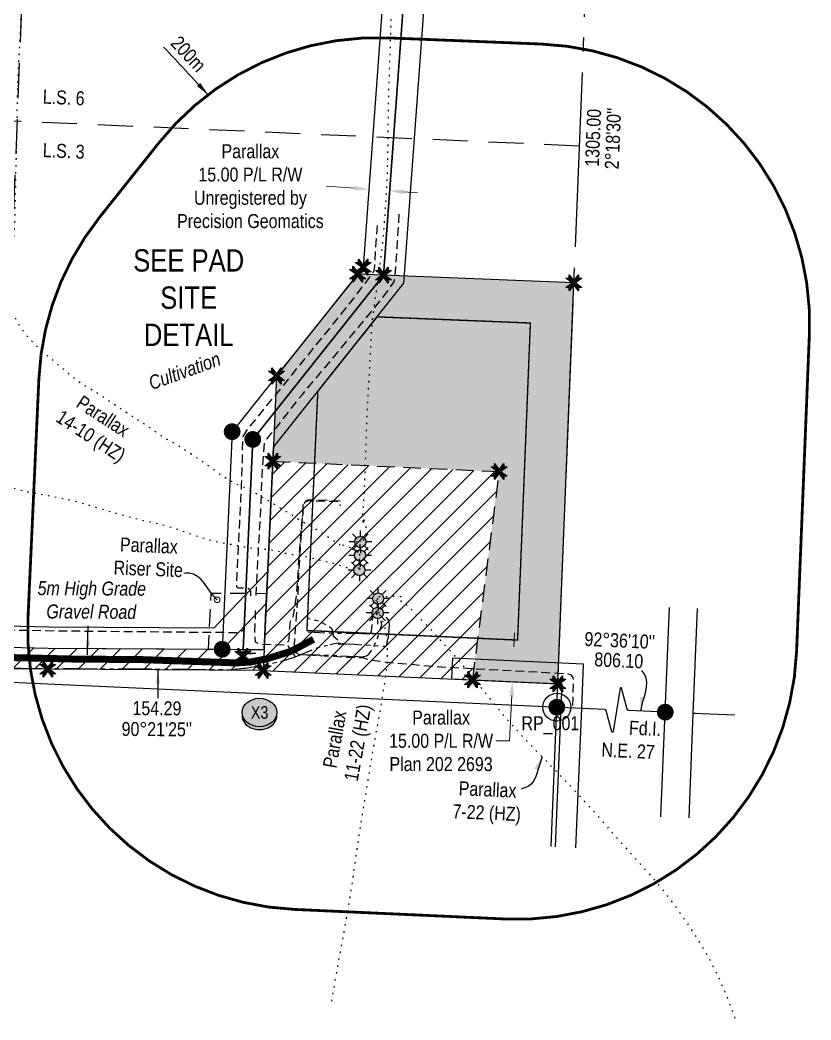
# Model space of a CAD drawing. Extents: x 307694 to 312040, y 5817589 to 5820267.
# Drawn here: x 308970 to 309536, y 5817651 to 5818368 of the extents above; entities that cross this region are included whole.
import ezdxf
from ezdxf.enums import TextEntityAlignment as Align

# ---------------------------------------------------------------- set-up
doc = ezdxf.new("R2010")
doc.units = 0
doc.header["$LTSCALE"] = 5
doc.header["$PDMODE"] = 35
doc.header["$PDSIZE"] = 0.5
for name, pattern in [('foc-ACCESSROAD', [3.75, 2.5, -1.25]), ('foc-BUFFER', [16.75, 15, -1.75]), ('foc-DOT', [1, 0.2, -0.8]), ('foc-LSD', [8, 5, -3]), ('foc-QUARTERLINE', [33, 25, -3, 2, -3]), ('foc-TIELINE', [1.875, 1.25, -0.625]), ('foc-TRAV', [1.875, 1.25, -0.625]), ('POWERLINE5', [7.8, 2.4, -0.6, 0.6, -0.6, 0.6, -0.6, 2.4]), ('UG_PIPE', [1.875, 1.25, -0.625])]:
    doc.linetypes.add(name, pattern=pattern)
doc.layers.get('Defpoints').update_dxf_attribs({"color": 9})
for name, color, linetype in [('35', 37, 'Continuous'), ('AS-DRILL', 8, 'foc-DOT'), ('AS-DRILL-T', 8, 'Continuous'), ('AS-PIPE-UG', 44, 'UG_PIPE'), ('AS-POWER-EXISTING', 72, 'POWERLINE5'), ('AS-ROADS', 254, 'Continuous'), ('AUX-BUFFER', 7, 'foc-BUFFER'), ('C-RW', 13, 'Continuous'), ('C-WS', 13, 'foc-ACCESSROAD'), ('C-WS-S', 8, 'Continuous'), ('L-BD', 7, 'Continuous'), ('L-BD1', 253, 'Continuous'), ('L-DETAIL-T', 3, 'Continuous'), ('L-MON', 1, 'Continuous'), ('L-MON-T', 1, 'Continuous'), ('L-SEC', 7, 'Continuous'), ('L-SECQ', 8, 'foc-QUARTERLINE'), ('L-SECTION-LSD', 7, 'foc-LSD'), ('P-BUFFER-PURPLE', 187, 'foc-TIELINE'), ('P-CROSSINGS', 250, 'Continuous'), ('P-PROPOSED', 10, 'Continuous'), ('P-PROPOSED-H', 21, 'Continuous'), ('P-TRAV', 4, 'foc-TRAV')]:
    doc.layers.add(name, color=color, linetype=linetype)
for name, color, linetype, lineweight in [('AS-GENERAL', 48, 'Continuous', 18), ('C-RW-T', 13, 'Continuous', 9), ('C-WS-T', 13, 'Continuous', 9), ('T-TEXT', 48, 'Continuous', 18)]:
    doc.layers.add(name, color=color, linetype=linetype, lineweight=lineweight)
doc.layers.add('P-PROPOSED-EXISTING-H', color=7, linetype='Continuous', true_color=0xffeebd)
doc.styles.add('100L', font='ARIALN.TTF', dxfattribs={"height": 11})
doc.styles.add('80', font='ARIALN.TTF', dxfattribs={"height": 10})
doc.styles.add('80CG', font='ARIALN.TTF', dxfattribs={"height": 10})
doc.styles.add('80L', font='ARIALN.TTF', dxfattribs={"height": 10})
doc.styles.add('Crossing', font='ARIALN.TTF', dxfattribs={"height": 10})
doc.dimstyles.new('CG2011', dxfattribs={"dimscale": 5, "dimtxt": 9, "dimasz": 2, "dimexe": 0.2, "dimexo": 0.0625, "dimgap": 0.5, "dimtad": 0, "dimtih": 1, "dimtoh": 1, "dimzin": 0, "dimdsep": 46, "dimtxsty": '80CG', "dimcen": 0.1, "dimse1": 1, "dimse2": 1, "dimclrd": 256, "dimclrt": 256, "dimaunit": 1, "dimadec": 4, "dimazin": 0, "dimtfac": 0.06, "dimtofl": 0, "dimtmove": 0, "dimatfit": 1, "dimfxl": 0.2, "dimtolj": 1, "dimtzin": 0, "dimlwd": -1, "dimarcsym": 0})
doc.dimstyles.new('Compass 5 000', dxfattribs={"dimscale": 5, "dimtxt": 9, "dimasz": 2, "dimexe": 0.2, "dimexo": 0.0625, "dimgap": 0.5, "dimtad": 0, "dimtih": 1, "dimtoh": 1, "dimzin": 0, "dimdsep": 46, "dimtxsty": '80CG', "dimcen": 0.1, "dimse1": 1, "dimse2": 1, "dimclrd": 256, "dimclrt": 256, "dimaunit": 1, "dimadec": 4, "dimazin": 0, "dimtfac": 0.06, "dimtofl": 0, "dimtmove": 0, "dimatfit": 1, "dimfxl": 0.2, "dimtolj": 1, "dimtzin": 0, "dimlwd": -1, "dimarcsym": 0})

# ---------------------------------------------------------------- blocks, each defined once
blk = doc.blocks.new('GAS')
h = blk.add_hatch(color=255)
h.dxf.hatch_style = 1
edge = h.paths.add_edge_path()
edge.add_arc((0, 0), 0.9, 0, 360)
for p, q in [((0, 0.81), (0, 1.62)), ((-0.81, 0), (-1.62, 0)), ((-0.57, 0.57), (-1.14, 1.14)), ((0.57, 0.57), (1.14, 1.14)), ((1.62, 0), (0.81, 0)), ((-0.57, -0.57), (-1.14, -1.14)), ((0, -0.81), (0, -1.62)), ((1.14, -1.14), (0.57, -0.57))]:
    blk.add_line(p, q)
blk.add_circle((0, 0), 0.8)
blk = doc.blocks.new('*D432')
at = {"layer": 'C-RW-T', "transparency": 16777216}
for p, q in [((309323.59, 5817918.54), (309324.04, 5817928.53)), ((309322, 5817883.58), (309320.52, 5817851.15)), ((309320.52, 5817851.15), (309310.52, 5817851.15))]:
    blk.add_line(p, q, dxfattribs=at)
for points in [[(309321.92, 5817918.62), (309325.25, 5817918.47), (309323.13, 5817908.55)], [(309320.33, 5817883.66), (309323.66, 5817883.5), (309322.45, 5817893.57)]]:
    blk.add_solid(points, dxfattribs=at)
at = {"layer": 'Defpoints', "color": 0, "transparency": 16777216}
for p in [(309318.13, 5817908.78), (309323.13, 5817908.55), (309317.45, 5817893.8)]:
    blk.add_point(p, dxfattribs=at)
at = {"layer": 'C-RW-T', "transparency": 16777216, "insert": (309271.43, 5817851.15), "char_height": 10, "attachment_point": 5, "style": '80CG'}
blk.add_mtext('\\A1;Parallax\\P15.00 P/L R/W\\PPlan 202 2693', dxfattribs=at)
blk = doc.blocks.new('*D434')
at = {"layer": 'C-RW-T', "transparency": 16777216}
for p, q in [((309209.7, 5818246.96), (309189.22, 5818248.45)), ((309244.6, 5818244.41), (309254.58, 5818243.69))]:
    blk.add_line(p, q, dxfattribs=at)
for points in [[(309209.82, 5818248.62), (309209.58, 5818245.3), (309219.67, 5818246.23)], [(309244.73, 5818246.07), (309244.48, 5818242.75), (309234.63, 5818245.14)]]:
    blk.add_solid(points, dxfattribs=at)
at = {"layer": 'Defpoints', "color": 0, "transparency": 16777216}
for p in [(309227, 5818346.68), (309241.95, 5818345.59), (309219.67, 5818246.23)]:
    blk.add_point(p, dxfattribs=at)
at = {"layer": 'C-RW-T', "transparency": 16777216, "insert": (309134.85, 5818248.45), "char_height": 10, "attachment_point": 5, "style": '80CG'}
blk.add_mtext('\\A1;Parallax\\P15.00 P/L R/W\\PUnregistered by \\PPrecision Geomatics', dxfattribs=at)
blk = doc.blocks.new('fdia')
at = {"color": 255, "const_width": 1}
blk.add_lwpolyline([(-0.5, 0, 1), (0.5, 0, 1)], format="xyb", close=True, dxfattribs=at)
blk = doc.blocks.new('Fdiaa')
blk.add_blockref('fdia', (0, 0))
blk = doc.blocks.new('fdib')
at = {"color": 1, "const_width": 1.6}
blk.add_lwpolyline([(-0.4, 0, 1), (0.4, 0, 1)], format="xyb", close=True, dxfattribs=at)
at = {"color": 1}
blk.add_circle((0, 0), 0.8, dxfattribs=at)
blk = doc.blocks.new('Fdibb')
blk.add_blockref('fdib', (0, 0))
blk = doc.blocks.new('fdicc')
for name in ['Fdibb', 'Fdiaa']:
    blk.add_blockref(name, (0, 0))
blk = doc.blocks.new('FDI')
blk.add_blockref('fdicc', (0, 0))
blk = doc.blocks.new('TEMP')
h = blk.add_hatch(color=255)
h.dxf.hatch_style = 1
h.paths.add_polyline_path([(0, 0.25), (-0.67, 1.15), (-0.67, 0.67), (-1.15, 0.67), (-0.25, 0), (-1.15, -0.67), (-0.67, -0.67), (-0.67, -1.15), (0, -0.25), (0.67, -1.15), (0.67, -0.67), (1.15, -0.67), (0.25, 0), (1.15, 0.67), (0.67, 0.67), (0.67, 1.15)])
h.paths.add_polyline_path([(0.57, 0.85), (0.57, 0.57), (0.85, 0.57), (0.08, 0), (0.85, -0.57), (0.57, -0.57), (0.57, -0.85), (0, -0.08), (-0.57, -0.85), (-0.57, -0.57), (-0.85, -0.57), (-0.08, 0), (-0.85, 0.57), (-0.57, 0.57), (-0.57, 0.85), (0, 0.08)], flags=16)
h = blk.add_hatch(color=1)
h.dxf.hatch_style = 1
h.paths.add_polyline_path([(0, 0.08), (-0.57, 0.85), (-0.57, 0.57), (-0.85, 0.57), (-0.08, 0), (-0.85, -0.57), (-0.57, -0.57), (-0.57, -0.85), (0, -0.08), (0.57, -0.85), (0.57, -0.57), (0.85, -0.57), (0.08, 0), (0.85, 0.57), (0.57, 0.57), (0.57, 0.85)])
at = {"color": 1}
for p, q in [((-0.08, 0), (0.08, 0)), ((0, 0.08), (0, -0.08))]:
    blk.add_line(p, q, dxfattribs=at)
at = {"color": 255, "flags": 128}
blk.add_lwpolyline([(-0.25, 0), (-1.15, 0.67), (-0.67, 0.67), (-0.67, 1.15), (0, 0.25), (0.67, 1.15), (0.67, 0.67), (1.15, 0.67), (0.25, 0), (1.15, -0.67), (0.67, -0.67), (0.67, -1.15), (0, -0.25), (-0.67, -1.15), (-0.67, -0.67), (-1.15, -0.67)], close=True, dxfattribs=at)
at = {"color": 1, "flags": 128}
blk.add_lwpolyline([(-0.08, 0), (-0.85, 0.57), (-0.57, 0.57), (-0.57, 0.85), (0, 0.08), (0.57, 0.85), (0.57, 0.57), (0.85, 0.57), (0.08, 0), (0.85, -0.57), (0.57, -0.57), (0.57, -0.85), (0, -0.08), (-0.57, -0.85), (-0.57, -0.57), (-0.85, -0.57)], close=True, dxfattribs=at)
blk = doc.blocks.new('linebrk')
blk.add_lwpolyline([(0, 0.00175, -0.346152), (-0.00019, 0.0015), (-0.00314, 0.00055, 0.772575), (-0.00312, 0.00036), (0.00312, -0.00036, -0.772575), (0.00314, -0.00055), (0.00019, -0.0015, 0.346152), (0, -0.00175)], format="xyb")
blk = doc.blocks.new('xing2')
h = blk.add_hatch(color=50)
h.dxf.hatch_style = 1
edge = h.paths.add_edge_path()
edge.add_ellipse((0, 0), major_axis=(-12.5, 0), ratio=0.816297, start_angle=0, end_angle=360)
h = blk.add_hatch(color=250)
h.dxf.hatch_style = 1
edge = h.paths.add_edge_path()
edge.add_ellipse((0, -2.05), major_axis=(-12.5, 0), ratio=0.816297, start_angle=0, end_angle=180)
edge.add_line((12.5, -2.05), (12.5, 0))
edge.add_ellipse((0, 0), major_axis=(-12.5, 0), ratio=0.816297, start_angle=0, end_angle=180, ccw=False)
edge.add_line((-12.5, 0), (-12.5, -2.05))
at = {"color": 250}
blk.add_ellipse((0, 0), major_axis=(-12.5, 0), ratio=0.816297, dxfattribs=at)
blk.add_ellipse((0, -2.05), major_axis=(-12.5, 0), ratio=0.816297, start_param=0, end_param=3.141593, dxfattribs=at)
at = {"color": 250, "style": 'Crossing'}
blk.add_attdef('CROSSING', text='', height=9, dxfattribs=at).set_placement((0.09, 0.02), align=Align.MIDDLE_CENTER)
at = {"color": 250, "style": 'Crossing', "flags": 1}
for tag, p in [('OWNER', (0.09, -12.49)), ('DESCRIPTION', (0.09, -25.77)), ('LOCATION', (0.09, -39.3)), ('DWG_REF', (0.09, -52.84))]:
    blk.add_attdef(tag, text='', height=9, dxfattribs=at).set_placement(p, align=Align.MIDDLE_CENTER)

msp = doc.modelspace()

# ---------------------------------------------------------------- hatches: boundary and pattern name
at = {"layer": 'P-PROPOSED-EXISTING-H'}
h = msp.add_hatch(dxfattribs=at)
h.set_pattern_fill('ANSI31', color=256, scale=3.499667, style=0)
h.set_pattern_definition([(45, (-403.406, 463.976), (-7.856977622, 7.856977622), [])])
h.paths.add_polyline_path([(309312.938, 5818044.09), (309150.83, 5818051.459), (309144.011, 5817901.628), (309293.852, 5817894.816)])
h = msp.add_hatch(dxfattribs=at)
h.set_pattern_fill('ANSI31', color=256, scale=3.499667, style=0)
h.set_pattern_definition([(45, (27.45, 517.153), (-7.856977622, 7.856977622), [])])
h.paths.add_polyline_path([(308550.056, 5817936.861), (308575.155, 5817935.72), (308581.945, 5817928.52), (308778.442, 5817922.727), (308989.947, 5817917.588), (309144.694, 5817916.624), (309144.011, 5817901.63), (308989.718, 5817902.591), (308778.039, 5817907.733), (308574.156, 5817913.745), (308574.019, 5817910.748), (308549.045, 5817911.884)])
at = {"layer": 'P-PROPOSED-H'}
h = msp.add_hatch(color=256, dxfattribs=at)
h.dxf.hatch_style = 1
h.paths.add_polyline_path([(309366.562, 5818179.238), (309211.682, 5818185.483), (309153.61, 5818112.549), (309150.83, 5818051.459), (309312.938, 5818044.09), (309293.852, 5817894.816), (309354.983, 5817892.037)])

# ---------------------------------------------------------------- linework, layer by layer
at = {"layer": '35', "color": 3}
msp.add_circle((309354.313, 5817875.282), 9.999, dxfattribs=at)
at = {"layer": 'AS-DRILL', "flags": 128}
for points in [[(309213.712, 5817993.885), (309213.712, 5817993.885), (309213.571, 5817994.12), (309213.391, 5817994.378), (309213.142, 5817994.668), (309212.881, 5817994.908), (309212.57, 5817995.13), (309212.229, 5817995.374), (309211.855, 5817995.538), (309211.474, 5817995.513), (309211.081, 5817995.448), (309210.804, 5817995.269), (309210.71, 5817994.912), (309210.741, 5817994.431), (309210.835, 5817994.027), (309210.998, 5817993.83), (309211.132, 5817993.685), (309211.328, 5817993.557), (309211.717, 5817993.542), (309212.241, 5817993.622), (309212.736, 5817993.753), (309213.221, 5817993.864), (309213.673, 5817993.916), (309214.047, 5817994.012), (309214.375, 5817994.199), (309214.693, 5817994.397), (309214.992, 5817994.626), (309215.331, 5817994.843), (309215.657, 5817995.01), (309215.964, 5817995.188), (309216.294, 5817995.426), (309216.643, 5817995.642), (309216.952, 5817995.88), (309217.025, 5817995.947), (309217.255, 5817996.199), (309217.413, 5817996.403), (309217.602, 5817996.896), (309217.603, 5817996.926), (309217.744, 5817997.971), (309217.799, 5817999.39), (309217.826, 5818000.84), (309217.841, 5818002.271), (309217.886, 5818003.67), (309217.861, 5818005.102), (309217.676, 5818006.52), (309217.367, 5818007.563), (309217.339, 5818007.614), (309216.955, 5818008.29), (309216.555, 5818008.805), (309216.289, 5818009.176), (309216.206, 5818009.37), (309216.153, 5818009.542), (309216.073, 5818009.815), (309216.018, 5818010.197), (309215.943, 5818010.591), (309215.83, 5818010.755), (309215.756, 5818010.658), (309215.657, 5818010.432), (309215.525, 5818010.137), (309215.405, 5818009.861), (309215.315, 5818009.614), (309215.256, 5818009.386), (309215.218, 5818009.178), (309215.231, 5818008.987), (309215.282, 5818008.765), (309215.343, 5818008.532), (309215.425, 5818008.339), (309215.529, 5818008.175), (309215.603, 5818008.012), (309215.685, 5818007.819), (309215.78, 5818007.665), (309215.871, 5818007.691), (309215.948, 5818007.878), (309216.037, 5818008.115), (309216.108, 5818008.393), (309216.169, 5818008.66), (309216.216, 5818008.859), (309216.303, 5818009.035), (309216.421, 5818009.221), (309216.487, 5818009.379), (309216.522, 5818009.517), (309216.518, 5818009.668), (309216.493, 5818009.789), (309216.455, 5818009.86), (309216.379, 5818009.943), (309216.303, 5818010.056), (309216.264, 5818010.088), (309216.242, 5818010.039), (309216.221, 5818010.009), (309216.219, 5818009.949), (309216.155, 5818009.842), (309216.068, 5818009.675), (309215.979, 5818009.458), (309215.891, 5818009.232), (309215.822, 5818009.004), (309215.754, 5818008.797), (309215.725, 5818008.578), (309215.727, 5818008.377), (309215.659, 5818008.43), (309215.659, 5818008.43), (309215.481, 5818009.248), (309215.364, 5818011.124), (309215.439, 5818013.833), (309215.656, 5818017.357), (309215.973, 5818021.648), (309216.334, 5818026.277), (309216.601, 5818031.091), (309216.794, 5818036.297), (309216.933, 5818041.926), (309217.099, 5818048.004), (309217.444, 5818054.556), (309217.763, 5818061.719), (309217.948, 5818069.307), (309218.164, 5818077.425), (309218.503, 5818085.858), (309218.993, 5818095.386), (309219.615, 5818105.7), (309220.277, 5818116.542), (309220.803, 5818128.001), (309221.365, 5818139.868), (309222.297, 5818151.981), (309223.893, 5818164.698), (309225.934, 5818178.309), (309227.896, 5818192.734), (309229.602, 5818207.759), (309230.979, 5818223.077), (309232.095, 5818238.645), (309232.872, 5818254.497), (309233.343, 5818270.721), (309233.574, 5818287.705), (309233.767, 5818305.261), (309234.238, 5818322.775), (309234.875, 5818340.674), (309235.448, 5818358.996), (309235.955, 5818377.43), (309236.457, 5818396.235), (309237.044, 5818412.344), (309237.188, 5818415.281), (309238.51, 5818434.064), (309238.531, 5818434.363), (309239.923, 5818449.801), (309241.454, 5818466.524), (309241.675, 5818468.857), (309243.499, 5818487.96), (309245.444, 5818507.079), (309246.893, 5818520.653), (309247.466, 5818526.115), (309249.551, 5818545.228), (309251.595, 5818564.313), (309252.622, 5818574.751), (309253.466, 5818583.345), (309255.18, 5818602.443), (309256.587, 5818621.603), (309257.043, 5818628.96), (309257.7, 5818640.694), (309258.67, 5818659.971), (309259.574, 5818682.663), (309259.588, 5818683.303), (309260.328, 5818721.082), (309260.714, 5818737.69), (309260.819, 5818740.378), (309261.315, 5818759.553), (309261.696, 5818778.843), (309261.828, 5818784.084)], [(309226.327, 5817952.857), (309226.327, 5817952.857), (309226.185, 5817952.822), (309226.125, 5817952.804), (309225.974, 5817952.8), (309225.693, 5817952.761), (309225.609, 5817952.674), (309225.566, 5817952.586), (309225.543, 5817952.527), (309225.464, 5817952.53), (309225.539, 5817952.917), (309225.658, 5817953.403), (309225.735, 5817953.59), (309225.863, 5817953.535), (309225.969, 5817953.421), (309226.128, 5817953.135), (309226.219, 5817952.661), (309226.124, 5817952.264), (309225.985, 5817952.039), (309225.981, 5817951.949), (309225.985, 5817951.789), (309225.869, 5817951.633), (309225.767, 5817951.577), (309225.653, 5817951.492), (309225.5, 5817951.418), (309225.167, 5817951.331), (309224.881, 5817951.442), (309224.871, 5817951.953), (309224.863, 5817952.523), (309224.62, 5817952.963), (309224.575, 5817953.345), (309224.934, 5817953.831), (309225.294, 5817954.098), (309225.883, 5817954.295), (309226.73, 5817954.472), (309227.805, 5817954.59), (309228.968, 5817954.635), (309230.1, 5817954.661), (309231.271, 5817954.666), (309232.513, 5817954.687), (309233.807, 5817954.767), (309235.161, 5817954.855), (309236.602, 5817954.859), (309237.961, 5817954.786), (309239.109, 5817954.721), (309240.087, 5817954.643), (309240.915, 5817954.571), (309241.594, 5817954.544), (309242.128, 5817954.643), (309242.581, 5817954.706), (309243, 5817954.66), (309243.345, 5817954.526), (309243.517, 5817954.329), (309243.59, 5817954.146), (309243.635, 5817954.024), (309243.594, 5817953.986), (309243.51, 5817953.879), (309243.496, 5817953.79), (309243.376, 5817953.794), (309243.228, 5817953.83), (309243.168, 5817953.853), (309243.126, 5817953.804), (309243.122, 5817953.434), (309243.004, 5817952.718), (309242.901, 5817952.382), (309242.789, 5817951.816), (309242.709, 5817951.298), (309242.701, 5817951.099), (309242.737, 5817951.007), (309242.816, 5817950.964), (309242.953, 5817950.899), (309243.11, 5817950.822), (309243.276, 5817950.696), (309243.51, 5817950.547), (309243.845, 5817950.414), (309244.209, 5817950.259), (309244.387, 5817950.192), (309244.534, 5817950.126), (309244.603, 5817950.094), (309244.906, 5817949.912), (309245.326, 5817949.645), (309245.911, 5817949.232), (309246.027, 5817949.138), (309246.503, 5817948.759), (309247.278, 5817948.108), (309248.197, 5817947.302), (309249.288, 5817946.269), (309250.48, 5817945.001), (309251.737, 5817943.612), (309253.252, 5817941.921), (309255.05, 5817940.03), (309257.189, 5817937.915), (309259.531, 5817935.612), (309262.074, 5817933.062), (309264.765, 5817930.215), (309267.633, 5817927.001), (309270.69, 5817923.539), (309274.029, 5817919.847), (309277.582, 5817915.996), (309281.316, 5817911.917), (309285.102, 5817907.607), (309289.042, 5817902.9), (309297.209, 5817892.905), (309305.988, 5817881.905), (309310.619, 5817876.171), (309315.561, 5817870.214), (309320.663, 5817864.271), (309326.064, 5817858.256), (309331.654, 5817852.254), (309337.407, 5817846.286), (309343.279, 5817840.323), (309349.439, 5817834.039), (309355.537, 5817827.677), (309361.67, 5817821.224), (309367.928, 5817814.615), (309373.98, 5817808.105), (309380.217, 5817801.237), (309386.14, 5817794.502), (309398.135, 5817780.785), (309410.513, 5817766.863), (309416.806, 5817759.863), (309423.088, 5817752.844), (309429.214, 5817745.69), (309434.975, 5817738.39), (309440.477, 5817730.891), (309445.851, 5817723.166), (309451.074, 5817715.427), (309456.162, 5817707.573), (309460.973, 5817699.52), (309465.455, 5817691.259), (309469.396, 5817683.24), (309471.288, 5817679.133), (309473.065, 5817675.171), (309476.801, 5817666.249), (309480.182, 5817657.461), (309482.373, 5817651.24)], [(309225.874, 5817942.963), (309225.874, 5817942.963), (309225.855, 5817942.983), (309225.672, 5817942.91), (309225.505, 5817942.747), (309225.404, 5817942.461), (309225.321, 5817942.124), (309225.161, 5817941.88), (309224.612, 5817941.651), (309224.549, 5817941.833), (309224.881, 5817942.141), (309225.22, 5817942.358), (309225.349, 5817942.323), (309225.343, 5817942.183), (309225.003, 5817941.936), (309224.663, 5817941.669), (309224.575, 5817941.482), (309224.788, 5817941.544), (309225.526, 5817941.996), (309225.963, 5817942.179), (309226.267, 5817942.257), (309226.703, 5817942.41), (309227.15, 5817942.583), (309227.616, 5817942.725), (309227.727, 5817942.76), (309227.627, 5817942.754), (309227.457, 5817942.751), (309227.137, 5817942.773), (309226.85, 5817942.855), (309226.414, 5817942.952), (309225.887, 5817943.042), (309225.324, 5817942.984), (309224.723, 5817942.697), (309224.364, 5817942.471), (309224.241, 5817942.406), (309224.399, 5817942.35), (309224.955, 5817942.248), (309225.529, 5817942.336), (309225.899, 5817942.581), (309226.118, 5817942.813), (309226.269, 5817943.077), (309226.38, 5817943.373), (309226.447, 5817943.541), (309226.467, 5817943.55), (309226.499, 5817943.599), (309226.613, 5817943.685), (309226.692, 5817943.661), (309226.738, 5817943.559), (309226.772, 5817943.418), (309226.831, 5817943.386), (309226.917, 5817943.532), (309226.918, 5817943.563), (309226.858, 5817943.305), (309226.748, 5817942.789), (309226.566, 5817942.225), (309226.26, 5817941.817), (309225.935, 5817941.449), (309225.84, 5817941.313), (309225.828, 5817941.273), (309225.859, 5817941.292), (309225.931, 5817941.339), (309226.166, 5817941.48), (309226.395, 5817941.691), (309226.595, 5817941.944), (309226.72, 5817942.079), (309226.804, 5817942.166), (309226.866, 5817942.233), (309226.927, 5817942.241), (309227.061, 5817942.086), (309227.334, 5817941.655), (309227.484, 5817941.389), (309227.724, 5817940.869), (309228.22, 5817939.729), (309228.842, 5817938.234), (309229.6, 5817936.353), (309230.46, 5817934.027), (309231.303, 5817931.253), (309231.988, 5817928.034), (309232.449, 5817924.443), (309232.722, 5817920.419), (309232.824, 5817916.092), (309232.773, 5817911.431), (309232.522, 5817906.527), (309232.069, 5817901.56), (309231.373, 5817896.043), (309230.479, 5817890.284), (309229.516, 5817884.307), (309228.493, 5817878.082), (309227.387, 5817871.53), (309226.173, 5817864.752), (309224.912, 5817857.816), (309223.651, 5817850.859), (309222.336, 5817843.565), (309221.06, 5817835.979), (309219.799, 5817828.252), (309218.521, 5817820.376), (309217.249, 5817812.639), (309215.88, 5817804.456), (309214.527, 5817796.173), (309213.203, 5817787.858), (309211.913, 5817779.402), (309210.691, 5817770.893), (309209.414, 5817761.986), (309208.179, 5817753.147), (309206.881, 5817744.211), (309203.886, 5817726.154), (309200.553, 5817707.889), (309198.879, 5817698.798), (309197.2, 5817689.606), (309195.574, 5817680.482), (309194.005, 5817671.276), (309192.492, 5817661.988), (309192.308, 5817660.837)]]:
    msp.add_lwpolyline(points, dxfattribs=at)
at = {"layer": 'AS-GENERAL', "const_width": 1, "flags": 128}
for points in [[(309161.631, 5817919.462), (309167.174, 5817911.22)], [(309202.649, 5817920.882), (309197.847, 5817920.414)], [(309138.742, 5817914.029), (309126.851, 5817913.041)]]:
    msp.add_lwpolyline(points, dxfattribs=at)
at = {"layer": 'AS-PIPE-UG', "flags": 128}
for points in [[(309138.934, 5817955.326), (309139.757, 5817970.352), (309140.585, 5817987.032), (309141.645, 5818004.745), (309142.585, 5818022.646), (309143.21, 5818040.296), (309144.425, 5818058.082), (309145.08, 5818064.892), (309146.53, 5818067.244), (309150.074, 5818071.509), (309156.767, 5818079.658), (309172.09, 5818099.379), (309186.581, 5818116.609), (309199.782, 5818132.351), (309212.411, 5818147.845), (309223.925, 5818161.644), (309230.93, 5818170.318), (309237.888, 5818180.012), (309238.638, 5818184.546), (309239.116, 5818192.812), (309240.3, 5818209.111), (309241.584, 5818230.093)], [(309225.628, 5818220.384), (309224.316, 5818204.005), (309223.64, 5818191.081), (309223.125, 5818187.435), (309220, 5818183.037), (309214.428, 5818175.893), (309209.932, 5818169.679), (309198.428, 5818155.329), (309187.529, 5818141.794), (309175.873, 5818127.53), (309164.798, 5818113.924), (309154.035, 5818100.417), (309145.382, 5818090.241), (309144.098, 5818088.259), (309133.789, 5818075.906), (309129.525, 5818069.311), (309129.156, 5818066.171), (309128.905, 5818051.087), (309128.265, 5818034.074), (309127.797, 5818024.284), (309126.944, 5818007.965), (309126.08, 5817989.124), (309125.11, 5817970.289), (309124.872, 5817962.63), (309124.931, 5817961.669), (309125.386, 5817961.148), (309126.44, 5817960.884), (309129.083, 5817960.69), (309132.157, 5817960.862), (309132.995, 5817960.534), (309134.21, 5817959.731), (309135.002, 5817958.128), (309134.942, 5817954.554)], [(309199.162, 5818022.975), (309183.084, 5818023.537), (309176.802, 5818023.88), (309173.957, 5818022.868), (309172.917, 5818021.497), (309172.512, 5818019.836), (309171.516, 5818007.473), (309170.033, 5817988.481), (309168.788, 5817971.691), (309167.707, 5817954.957), (309165.047, 5817938.754), (309163.356, 5817936.664), (309162.892, 5817932.926), (309162.644, 5817927.779), (309162.483, 5817924.527), (309162.022, 5817922.572), (309160.811, 5817920.766), (309159.757, 5817920.035), (309156.19, 5817919.713), (309151.868, 5817919.957), (309141.998, 5817920.369), (309139.157, 5817921.304), (309138.392, 5817921.943), (309138.071, 5817927.161), (309138.454, 5817937.377), (309138.52, 5817945.312)], [(309365.87, 5817876.516), (309366.306, 5817892.81), (309366.132, 5817896.427), (309364.778, 5817898.276), (309362.207, 5817899.107), (309355.506, 5817899.392), (309343.71, 5817900.117), (309323.349, 5817901.291), (309303.719, 5817902.247), (309284.796, 5817903.311), (309267.545, 5817904.213), (309247.492, 5817906.081), (309234.688, 5817907.16), (309221.997, 5817908.662), (309215.289, 5817910.604), (309204.266, 5817911.004), (309191.15, 5817911.693), (309179.644, 5817912.312), (309172.653, 5817912.603), (309169.709, 5817913.135), (309167.524, 5817914.236), (309166.503, 5817915.79), (309166.371, 5817919.616), (309166.924, 5817928.158), (309167.724, 5817936.725), (309168.964, 5817954.794), (309169.603, 5817971.663), (309170.664, 5817988.413), (309172.032, 5818007.467), (309172.969, 5818019.689), (309173.317, 5818021.231), (309174.232, 5818022.442), (309176.643, 5818023.263), (309183.055, 5818023.063), (309198.186, 5818022.577), (309198.677, 5818022.415), (309198.784, 5818021.834), (309199.052, 5818019.446)], [(309130.949, 5817944.455), (309130.362, 5817932.399), (309129.825, 5817930.877), (309128.287, 5817929.435), (309125.906, 5817928.628), (309121.807, 5817928.628), (309115.329, 5817928.712), (309095.76, 5817928.85), (308995.489, 5817929.824), (308920.239, 5817931.138), (308824.458, 5817933.522), (308729.992, 5817936.157), (308640.934, 5817939.016), (308550.986, 5817937.292), (308530.504, 5817938.376)]]:
    msp.add_lwpolyline(points, dxfattribs=at)
at = {"layer": 'AS-POWER-EXISTING', "flags": 128}
for points in [[(309176.21, 5817929.25), (309180.49, 5817929.077), (309190.084, 5817928.501), (309197.632, 5817928.276), (309211.162, 5817928.393), (309220.145, 5817927.885), (309220.853, 5817928.391), (309221.614, 5817929.75), (309222.091, 5817934.082), (309222.254, 5817938.252), (309222.61, 5817945.292)], [(309197.488, 5817923.387), (309195.759, 5817924.811), (309194.278, 5817926.054), (309194.204, 5817929.106), (309193.242, 5817931.487), (309191.584, 5817932.899), (309183.879, 5817936.906), (309178.901, 5817938.13), (309175.791, 5817938.497)], [(309202.787, 5817920.689), (309209.628, 5817920.516), (309216.73, 5817919.913), (309222.917, 5817919.721), (309227.424, 5817919.077), (309232.156, 5817918.989), (309232.551, 5817920.161), (309234.003, 5817927.135), (309234.53, 5817933.733), (309234.135, 5817936.87), (309233.601, 5817938.003), (309231.278, 5817940.869)], [(309172.76, 5817913.083), (309179.75, 5817912.868), (309191.259, 5817912.466), (309204.342, 5817911.88), (309215.344, 5817911.363), (309217.904, 5817911.989), (309219.669, 5817913.228), (309222.086, 5817916.617), (309223.942, 5817920.44), (309226.064, 5817925.362), (309228.9, 5817934.356), (309228.597, 5817937.161)], [(308548.868, 5817907.469), (308548.346, 5817907.835), (308548.339, 5817908.925), (308548.974, 5817911.228), (308549.566, 5817912.533), (308551.185, 5817913.251), (308553.309, 5817913.079), (308563.333, 5817913.553), (308571.633, 5817914.121), (308593.643, 5817914.893), (308633.777, 5817913.402), (308708.466, 5817911.079), (308786.746, 5817908.217), (308869.093, 5817905.929), (308960.407, 5817903.071), (309053.405, 5817902.814), (309119.919, 5817902.15), (309131.649, 5817903.345), (309143.682, 5817905.458), (309155.88, 5817907.909), (309165.715, 5817910.904), (309176.209, 5817915.247), (309186.16, 5817919.103), (309190.161, 5817919.717)], [(309192.101, 5817920.185), (309193.854, 5817920.692), (309197.666, 5817921.446), (309199.277, 5817920.986)]]:
    msp.add_lwpolyline(points, dxfattribs=at)
at = {"layer": 'AS-ROADS', "const_width": 5, "flags": 128}
msp.add_lwpolyline([(308539.395, 5817922.19), (308587.54, 5817921.302), (308656.708, 5817919.766), (308712.506, 5817917.646), (308810.235, 5817914.361), (308910.436, 5817912.129), (309009.166, 5817909.756), (309056.296, 5817909.41), (309124.527, 5817907.043), (309134.831, 5817907.637), (309146.721, 5817909.966), (309164.079, 5817915.395), (309180.052, 5817923.911)], dxfattribs=at)
at = {"layer": 'C-RW', "flags": 128}
for points in [[(309274.211, 5818784.001), (309230.202, 5818184.708), (309136.525, 5818067.057), (309129.684, 5817916.718), (309144.694, 5817916.624), (309151.287, 5818061.518), (309244.821, 5818178.989), (309289.17, 5818782.902)], [(309462.094, 5818613.439), (309321.35, 5818399.403), (309231.414, 5818406.001), (309215.583, 5818190.426), (309121.763, 5818072.596), (309114.674, 5817916.811), (309129.684, 5817916.718), (309136.525, 5818067.057), (309230.202, 5818184.708), (309245.274, 5818389.945), (309329.04, 5818383.8), (309474.626, 5818605.198)], [(308550.056, 5817936.861), (308575.155, 5817935.72), (308581.945, 5817928.52), (308778.442, 5817922.727), (308989.952, 5817917.588), (309114.984, 5817916.809), (309126.554, 5817928.976), (309146.196, 5817949.63), (309147.236, 5817972.49), (309115.685, 5817939.311), (309108.588, 5817931.848), (308990.181, 5817932.586), (308778.845, 5817937.72), (308588.595, 5817943.329), (308581.901, 5817950.428), (308550.662, 5817951.848)], [(309368.006, 5817774.592), (309372.177, 5817874.476), (309373.503, 5817906.225), (309279.484, 5817910.496), (309278.803, 5817895.513), (309357.894, 5817891.92), (309353.023, 5817775.275)]]:
    msp.add_lwpolyline(points, dxfattribs=at)
at = {"layer": 'C-WS', "flags": 128}
msp.add_lwpolyline([(309150.83, 5818051.459), (309312.938, 5818044.09), (309293.852, 5817894.819)], dxfattribs=at)
msp.add_lwpolyline([(309104.698, 5817916.873), (309144.694, 5817916.624), (309146.512, 5817956.579), (309106.516, 5817956.828)], close=True, dxfattribs=at)
at = {"layer": 'L-SEC', "flags": 128}
for points in [[(309428.897, 5817796.817), (309431.949, 5817871.749), (309434.917, 5817946.683)], [(309448.996, 5817795.999), (309452.048, 5817870.941), (309455.017, 5817945.887)], [(309388.543, 5817873.722), (308549.045, 5817911.884)], [(309431.949, 5817871.749), (309405.994, 5817872.928)], [(309481.893, 5817869.478), (309452.043, 5817870.835)], [(309454.114, 5817870.741), (309452.043, 5817870.835)]]:
    msp.add_lwpolyline(points, dxfattribs=at)
at = {"layer": 'L-SECQ', "flags": 128}
for points in [[(309354.313, 5817875.282), (309385.11, 5818639.138)], [(309350.286, 5817775.399), (309354.313, 5817875.282)]]:
    msp.add_lwpolyline(points, dxfattribs=at)
at = {"layer": 'L-SECTION-LSD', "flags": 128}
for points in [[(308983.72, 5818696.299), (308951.616, 5817893.583)], [(309370.307, 5818277.253), (308565.271, 5818312.697)]]:
    msp.add_lwpolyline(points, dxfattribs=at)
at = {"layer": 'P-BUFFER-PURPLE', "const_width": 1, "flags": 128}
msp.add_lwpolyline([(309175.341, 5817930.232), (309326.225, 5817923.373), (309335.381, 5818150.474), (309225.674, 5818154.897), (309183.134, 5818101.471), (309180.796, 5818050.096)], close=True, dxfattribs=at)
at = {"layer": 'P-PROPOSED'}
for points in [[(309144.011, 5817901.628), (309354.983, 5817892.037), (309366.562, 5818179.238), (309211.682, 5818185.483), (309153.61, 5818112.549), (309150.83, 5818051.459)], [(308550.056, 5817936.861), (308575.155, 5817935.72), (308581.945, 5817928.52), (308778.442, 5817922.727), (308989.947, 5817917.588), (309144.694, 5817916.624), (309144.011, 5817901.63), (308989.718, 5817902.591), (308778.039, 5817907.733), (308574.156, 5817913.745), (308574.019, 5817910.748), (308549.045, 5817911.884)]]:
    msp.add_lwpolyline(points, close=True, dxfattribs=at)
at = {"layer": 'P-TRAV', "color": 4, "flags": 128}
msp.add_lwpolyline([(309129.46, 5817911.802), (309129.684, 5817916.718)], dxfattribs=at)

# ---------------------------------------------------------------- block references
at = {"layer": 'C-WS-S', "xscale": 4.999555549999981, "yscale": 4.999555549999981, "zscale": 4.999555549999981}
for p in [(309213.616, 5817993.683), (309213.395, 5817983.965), (309212.915, 5817973.565), (309226.355, 5817953.128), (309225.938, 5817942.872)]:
    msp.add_blockref('GAS', p, dxfattribs=at)
at = {"layer": 'L-MON', "color": 6, "xscale": 4.99955554999999, "yscale": 4.99955554999999, "zscale": 4.99955554999999}
for p in [(309215.583, 5818190.426), (309211.682, 5818185.483), (309230.202, 5818184.708), (309366.562, 5818179.238), (309153.61, 5818112.549), (309150.83, 5818051.459), (309312.938, 5818044.09), (309129.46, 5817911.802), (308989.718, 5817902.591), (309144.011, 5817901.628), (309293.862, 5817894.816), (309354.983, 5817892.037)]:
    msp.add_blockref('TEMP', p, dxfattribs=at)
at = {"layer": 'L-MON', "color": 4, "xscale": 4.99955554999999, "yscale": 4.99955554999999, "zscale": 4.99955554999999}
for p in [(309121.769, 5818072.651), (309136.565, 5818067.095), (309114.649, 5817916.818), (309431.949, 5817871.749)]:
    msp.add_blockref('FDI', p, dxfattribs=at)
at = {"layer": 'L-MON', "xscale": 4.99955554999999, "yscale": 4.99955554999999, "zscale": 4.99955554999999}
msp.add_blockref('FDI', (309354.313, 5817875.282), dxfattribs=at)
at = {"layer": 'L-SEC', "color": 4, "xscale": 4999.555549999965, "yscale": 4999.555549999965, "zscale": 4999.555549999965, "rotation": 267.3972465271306}
msp.add_blockref('linebrk', (309397.269, 5817873.325), dxfattribs=at)
at = {"layer": 'P-CROSSINGS', "color": 6, "xscale": 0.99991111, "yscale": 0.99991111, "zscale": 0.99991111}
msp.add_blockref('xing2', (309141.356, 5817871.513), dxfattribs=at).add_auto_attribs({'CROSSING': 'X3'})

# ---------------------------------------------------------------- texts
at = {"layer": '35', "color": 3, "style": '80'}
msp.add_attdef('RP_001', (309329.019, 5817858.842), 'RP', height=9.9991, dxfattribs=at)
at = {"layer": 'AS-DRILL-T', "char_height": 9.99894, "attachment_point": 1, "style": '80L'}
for s, width, insert, rotation in [('\\pi18.32909;Parallax\\P\\pi11.81546;14-10 (HZ)', 77.07681, (308999.389, 5818109.274), 326.890456), ('\\pi7.17748;Parallax\\P\\pi0.66384;11-22 (HZ)', 54.77359, (309185.285, 5817825.82), 79.78313), ('\\pi3.99228;Parallax\\P\\pi0.31259;7-22 (HZ)', 48.40319, (309280.304, 5817822.496), 357.397247)]:
    msp.add_mtext_dynamic_manual_height_columns(s, width=width, gutter_width=49.992, heights=[0], dxfattribs=dict(at, insert=insert, rotation=rotation))
at = {"layer": 'AUX-BUFFER', "style": '80CG'}
msp.add_text('200m', height=9.9991, rotation=313.001476, dxfattribs=at).set_placement((309090.5, 5818343.23), align=Align.MIDDLE_CENTER)
at = {"layer": 'C-WS-T', "insert": (309037.291, 5817997.072), "char_height": 9.99905, "attachment_point": 1, "rotation": 357.712082, "style": '80L'}
msp.add_mtext_dynamic_manual_height_columns('\\pi4.4152;Parallax\\P\\pi0.48993;Riser Site', width=49.24948, gutter_width=49.995, heights=[0], dxfattribs=at)
at = {"layer": 'L-BD', "style": '80L'}
for s, rotation, p in [('1305.00', 87.6912, (309380.265, 5818283.177)), ("2°18'30''", 87.6912, (309394.502, 5818282.603)), ("92°36'10''", 357.3941, (309399.337, 5817923.112)), ('806.10', 357.3941, (309398.689, 5817908.878))]:
    msp.add_text(s, height=9.9991, rotation=rotation, dxfattribs=at).set_placement(p, align=Align.MIDDLE)
at = {"layer": 'L-BD1', "style": '80L'}
for s, p in [('154.29', (309067.914, 5817874.562)), ("90°21'25''", (309067.821, 5817859.564))]:
    msp.add_text(s, height=9.9991, rotation=359.6431, dxfattribs=at).set_placement(p, align=Align.MIDDLE)
at = {"layer": 'L-DETAIL-T', "insert": (309090.668, 5818168.676), "char_height": 15.99858, "width": 109.46541, "attachment_point": 5, "style": '80CG'}
msp.add_mtext('SEE PAD SITE DETAIL', dxfattribs=at)
at = {"layer": 'L-MON-T', "insert": (309386.042, 5817866.591), "char_height": 9.99905, "attachment_point": 1, "rotation": 357.397247, "style": '80L'}
msp.add_mtext_dynamic_manual_height_columns('\\pi20.2824;Fd.I. \\P\\pi1.24154;N.E. 27\\P', width=41.26267, gutter_width=49.995, heights=[0], dxfattribs=at)
at = {"layer": 'T-TEXT', "char_height": 9.99911, "attachment_point": 1, "style": '80L'}
for s, width, insert, rotation in [('\\pi0.61611;{\\fArial Narrow|b0|i1|c0|p34;Cultivation}', 53.39675, (309060.242, 5818111.534), 20), ('\\pi0.44901;{\\fArial Narrow|b0|i1|c0|p34;5m High Grade \\P\\pi6.86726;Gravel Road}', 77.48738, (308982.013, 5817965.612), 359.643093)]:
    msp.add_mtext_dynamic_manual_height_columns(s, width=width, gutter_width=47.496, heights=[0], dxfattribs=dict(at, insert=insert, rotation=rotation))

# ---------------------------------------------------------------- dimensions: what is measured, and where the dimension line sits
at = {"layer": 'C-RW-T'}
for base, p1, p2, angle, text, picture, middle in [((309219.672, 5818246.23), (309241.954, 5818345.588), (309226.995, 5818346.679), 175.829994, 'Parallax\\P15.00 P/L R/W\\PUnregistered by \\PPrecision Geomatics', '*D434', (309134.852, 5818248.451)), ((309323.132, 5817908.552), (309317.448, 5817893.797), (309318.13, 5817908.78), 87.394067, 'Parallax\\P15.00 P/L R/W\\PPlan 202 2693', '*D432', (309271.433, 5817851.151))]:
    dim = msp.add_linear_dim(base=base, p1=p1, p2=p2, angle=angle, text=text, dimstyle='Compass 5 000', dxfattribs=at)
    dim.commit()
    dim.dimension.update_dxf_attribs({"geometry": picture, "text_midpoint": middle, "dimtype": 161})

# ---------------------------------------------------------------- leaders
at = {"layer": 'AS-DRILL-T', "path_type": 1}
msp.add_leader([(309343.926, 5817839.664), (309333.734, 5817818.496), (309328.821, 5817816.625)], dimstyle='Compass 5 000', override={"dimgap": 0.5, "dimtad": 0}, dxfattribs=at)
at = {"layer": 'AUX-BUFFER', "linetype": 'Continuous', "path_type": 1}
msp.add_leader([(309104.547, 5818314.024), (309072.686, 5818348.188)], dimstyle='CG2011', override={"dimasz": 2, "dimgap": 0.5, "dimtad": 0}, dxfattribs=at)
at = {"layer": 'C-WS-T', "path_type": 1}
msp.add_leader([(309111.02, 5817952.192), (309091.051, 5817971.292), (309087.22, 5817971.139)], dimstyle='Compass 5 000', override={"dimscale": 2, "dimgap": 0.5, "dimtad": 0, "dimldrblk": 'DotBlank'}, dxfattribs=at)
at = {"layer": 'L-BD', "color": 4, "path_type": 1}
msp.add_leader([(309414.592, 5817872.538), (309417.076, 5817899.052), (309415.12, 5817901.497)], dimstyle='Compass 5 000', override={"dimgap": 0.5, "dimtad": 0}, dxfattribs=at)
at = {"layer": 'L-BD1', "color": 4, "path_type": 1}
msp.add_leader([(309068.562, 5817902.099), (309068.666, 5817881.807)], dimstyle='Compass 5 000', override={"dimgap": 0.5, "dimtad": 0}, dxfattribs=at)
at = {"layer": 'T-TEXT', "path_type": 1}
msp.add_leader([(309018.11, 5817912.821), (309018.637, 5817933.517)], dimstyle='Compass 5 000', override={"dimgap": 0.5, "dimtad": 0}, dxfattribs=at)

# ---------------------------------------------------------------- next in the draw order: texts
at = {"layer": 'L-SECTION-LSD', "char_height": 9.999, "attachment_point": 1, "rotation": 357.479025, "style": '100L', "bg_fill": 3, "box_fill_scale": 1.5, "bg_fill_color": 256, "bg_fill_transparency": 0}
for s, width, insert in [('L.S. 6', 30.48024, (308986.417, 5818317.652)), ('L.S. 3', 30.37303, (308986.417, 5818279.371))]:
    msp.add_mtext_dynamic_manual_height_columns(s, width=width, gutter_width=54.995, heights=[0], dxfattribs=dict(at, insert=insert))

# ---------------------------------------------------------------- next in the draw order: linework, layer by layer
at = {"layer": 'AS-DRILL', "flags": 128}
for points in [[(309212.865, 5817973.872), (309212.865, 5817973.872), (309213.053, 5817974.075), (309213.355, 5817974.383), (309213.666, 5817974.641), (309214.028, 5817974.947), (309214.216, 5817975.16), (309214.291, 5817975.267), (309214.373, 5817975.334), (309214.587, 5817975.426), (309214.792, 5817975.548), (309214.811, 5817975.778), (309214.421, 5817975.783), (309213.712, 5817975.58), (309213.06, 5817975.285), (309212.376, 5817974.922), (309211.844, 5817974.622), (309211.598, 5817974.221), (309211.446, 5817973.917), (309211.369, 5817973.73), (309211.291, 5817973.533), (309211.193, 5817973.337), (309211.045, 5817973.132), (309210.858, 5817972.959), (309210.662, 5817972.797), (309210.239, 5817972.743), (309210.229, 5817972.744), (309209.319, 5817972.999), (309207.873, 5817973.666), (309205.893, 5817974.464), (309203.412, 5817975.261), (309200.617, 5817976.21), (309197.576, 5817977.269), (309194.262, 5817978.279), (309190.564, 5817979.153), (309186.375, 5817980.037), (309181.902, 5817981.081), (309177.374, 5817982.239), (309172.841, 5817983.286), (309168.197, 5817984.047), (309163.707, 5817984.652), (309158.951, 5817985.618), (309153.939, 5817986.953), (309148.937, 5817988.029), (309143.451, 5817988.483), (309137.143, 5817988.908), (309130.11, 5817990.002), (309122.532, 5817991.488), (309114.829, 5817992.859), (309106.927, 5817994.497), (309098.312, 5817997.094), (309089.278, 5818000.268), (309080.389, 5818003.286), (309072.037, 5818005.703), (309064.045, 5818007.615), (309056.002, 5818009.499), (309047.439, 5818011.654), (309038.644, 5818014.008), (309030.026, 5818016.535), (309021.811, 5818019.136), (309013.637, 5818021.516), (309005.52, 5818023.543), (308997.738, 5818025.187), (308990.247, 5818026.59), (308983.073, 5818027.9), (308975.902, 5818029.309), (308968.475, 5818031.06), (308960.901, 5818033.166), (308953.046, 5818035.513), (308944.973, 5818037.909), (308936.831, 5818040.327), (308928.635, 5818042.908), (308920.038, 5818045.464), (308910.788, 5818047.966), (308901.093, 5818050.575), (308890.971, 5818053.301), (308880.992, 5818055.851), (308871.459, 5818057.993), (308862.074, 5818060.12), (308853.261, 5818062.254), (308845.312, 5818063.995), (308837.763, 5818065.439), (308830.073, 5818067.15), (308821.849, 5818069.511), (308813.308, 5818072.215), (308804.968, 5818074.692), (308797.21, 5818076.695), (308790.001, 5818078.407), (308782.733, 5818080.391), (308774.988, 5818082.734), (308767.386, 5818084.881), (308759.707, 5818087.131), (308751.675, 5818090.046), (308743.856, 5818093.583), (308736.664, 5818097.515), (308729.724, 5818102.029), (308723.01, 5818107.194), (308716.708, 5818112.913), (308710.821, 5818119.277), (308705.49, 5818126.32), (308700.951, 5818133.882), (308697.256, 5818141.531), (308694.412, 5818148.947), (308692.235, 5818156.778), (308690.468, 5818165.383), (308689.272, 5818174.247), (308688.986, 5818183.605), (308689.578, 5818193.169), (308689.597, 5818193.388), (308690.536, 5818203.63), (308691.642, 5818214.565), (308692.769, 5818226.04), (308693.621, 5818237.645), (308694.366, 5818249.856), (308695.485, 5818262.652), (308696.834, 5818276.24), (308697.883, 5818290.85), (308698.674, 5818306.801), (308699.483, 5818323.723), (308700.692, 5818341.169), (308702.391, 5818359.096), (308704.245, 5818377.418), (308705.96, 5818396.035), (308707.228, 5818414.73), (308708.06, 5818433.802), (308708.607, 5818452.986), (308708.927, 5818472.258), (308709.224, 5818487.108), (308709.946, 5818506.414), (308710.709, 5818525.769), (308711.291, 5818541.748), (308711.423, 5818544.886), (308712.334, 5818564.185), (308713.17, 5818583.337), (308713.569, 5818602.586), (308713.371, 5818625.281), (308712.728, 5818644.49), (308711.772, 5818663.662), (308710.63, 5818682.911), (308709.679, 5818702.193), (308709.095, 5818721.38), (308708.462, 5818740.589), (308707.295, 5818759.729), (308705.62, 5818779.439), (308704.285, 5818798.105), (308703.813, 5818808.212)], [(309213.255, 5817983.88), (309213.255, 5817983.88), (309213.279, 5817984.249), (309213.147, 5817984.724), (309212.783, 5817985.129), (309212.509, 5817985.55), (309211.94, 5817986.102), (309211.202, 5817986.411), (309210.932, 5817986.432), (309210.72, 5817986.39), (309210.557, 5817986.316), (309210.545, 5817986.267), (309210.686, 5817986.271), (309210.917, 5817986.302), (309211.19, 5817986.382), (309211.455, 5817986.502), (309211.709, 5817986.602), (309211.933, 5817986.683), (309212.127, 5817986.786), (309212.331, 5817986.878), (309212.526, 5817987.02), (309212.649, 5817987.076), (309212.704, 5817986.953), (309212.728, 5817986.792), (309212.703, 5817986.673), (309212.689, 5817986.574), (309212.704, 5817986.453), (309212.701, 5817986.363), (309212.689, 5817986.303), (309212.724, 5817986.182), (309212.758, 5817986.031), (309212.812, 5817985.868), (309212.703, 5817985.913), (309212.694, 5817985.923), (309212.101, 5817986.386), (309211.117, 5817987.075), (309210.015, 5817987.809), (309208.702, 5817988.53), (309207.098, 5817989.223), (309205.392, 5817989.88), (309203.656, 5817990.518), (309201.928, 5817991.126), (309200.413, 5817991.535), (309199.393, 5817991.565), (309198.841, 5817991.276), (309198.447, 5817990.911), (309198.22, 5817990.729), (309198.294, 5817990.827), (309198.492, 5817991.039), (309198.698, 5817991.191), (309198.851, 5817991.275), (309198.943, 5817991.312), (309199.024, 5817991.329), (309199.093, 5817991.316), (309199.142, 5817991.294), (309199.067, 5817991.417), (309199.057, 5817991.427), (309198.643, 5817991.834), (309197.845, 5817992.405), (309196.741, 5817993.099), (309195.175, 5817994.02), (309193.171, 5817995.229), (309190.841, 5817996.821), (309188.083, 5817998.73), (309184.901, 5818000.805), (309181.441, 5818002.911), (309177.746, 5818004.917), (309173.716, 5818007.045), (309169.364, 5818009.666), (309164.661, 5818012.761), (309159.876, 5818015.8), (309155.318, 5818018.529), (309150.771, 5818021.258), (309145.697, 5818024.348), (309140.326, 5818027.489), (309135.101, 5818030.294), (309129.865, 5818032.82), (309124.279, 5818035.359), (309118.612, 5818038.362), (309113.053, 5818042.091), (309107.579, 5818046.207), (309102.08, 5818050.214), (309096.52, 5818053.903), (309090.87, 5818057.615), (309085.249, 5818061.297), (309079.672, 5818064.586), (309074.267, 5818067.628), (309068.926, 5818071.049), (309063.765, 5818074.732), (309058.695, 5818078.172), (309053.811, 5818081.244), (309048.968, 5818084.355), (309043.942, 5818087.633), (309038.645, 5818091.172), (309033.287, 5818094.913), (309028.128, 5818098.396), (309023.136, 5818101.523), (309018.33, 5818104.282), (309013.607, 5818107.127), (309008.94, 5818110.632), (309004.086, 5818114.744), (308999.126, 5818118.95), (308993.922, 5818123.335), (308988.467, 5818127.941), (308983.253, 5818132.567), (308978.329, 5818137.442), (308973.821, 5818142.462), (308970.021, 5818147.673), (308967.076, 5818153.012), (308964.989, 5818158.517), (308963.898, 5818164.444), (308963.55, 5818170.672), (308963.474, 5818176.93), (308963.57, 5818183.251), (308963.924, 5818190.042), (308964.426, 5818197.539), (308965.012, 5818205.652), (308965.645, 5818214.714), (308966.201, 5818225.151), (308966.586, 5818236.854), (308966.773, 5818249.617), (308967.078, 5818263.625), (308967.535, 5818278.459), (308967.791, 5818294.291), (308967.976, 5818311.127), (308968.556, 5818328.597), (308969.541, 5818346.713), (308970.408, 5818365.383), (308970.894, 5818384.308), (308971.26, 5818403.489), (308971.7, 5818422.756), (308972.546, 5818457.35), (308972.731, 5818463.897), (308973.215, 5818476.588), (308974.144, 5818495.847), (308974.993, 5818515.088), (308975.463, 5818534.364), (308975.422, 5818553.611), (308974.768, 5818572.801), (308973.457, 5818592.106), (308971.994, 5818611.338), (308970.904, 5818630.635), (308970.223, 5818649.906), (308969.912, 5818669.182), (308970.004, 5818688.253), (308970.45, 5818710.503), (308970.742, 5818729.576), (308970.649, 5818748.794), (308970.579, 5818768.071), (308970.673, 5818787.212), (308970.632, 5818796.675)]]:
    msp.add_lwpolyline(points, dxfattribs=at)
at = {"layer": 'AUX-BUFFER', "color": 251, "linetype": 'foc-BUFFER', "const_width": 2, "flags": 128}
msp.add_lwpolyline([(309166.26, 5817730.456), (309317.143, 5817723.597, 0.4157171), (309526.045, 5817915.317), (309535.201, 5818142.418, 0.4142136), (309343.437, 5818350.294), (309233.73, 5818354.717, 0.2390683), (309069.226, 5818279.465), (309026.687, 5818226.038, 0.1580365), (308983.358, 5818110.562), (308981.02, 5818059.187), (308975.566, 5817939.323, 0.4142281)], format="xyb", close=True, dxfattribs=at)

doc.saveas('drawing.dxf')
